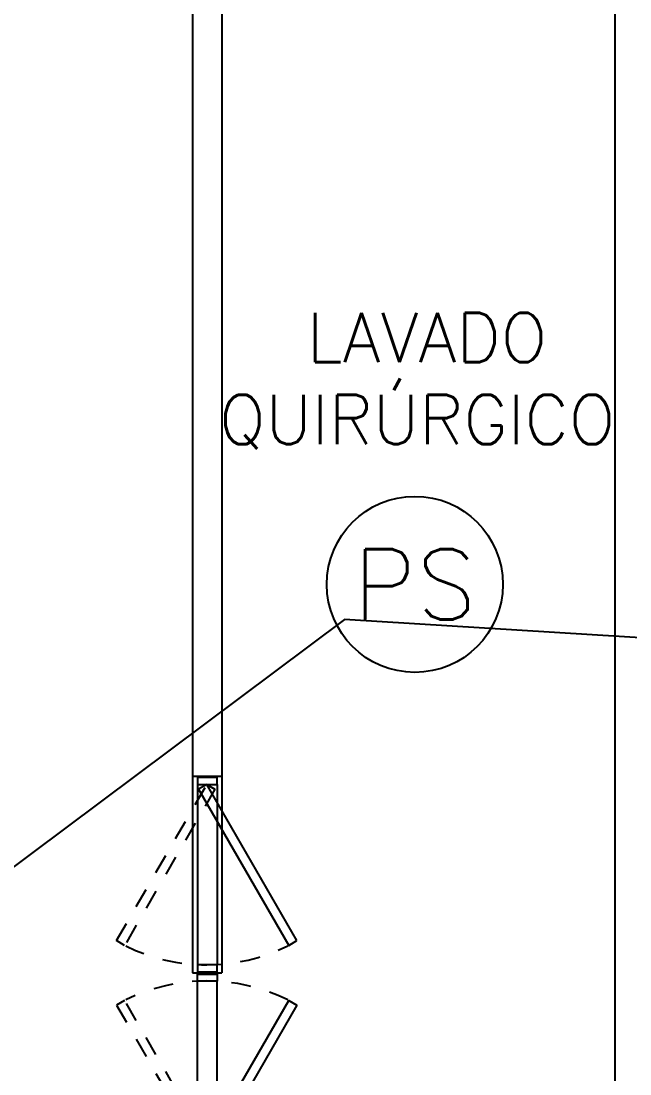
# Model space of a CAD drawing. Header units: metres. Extents: x -39 to 21688, y -24 to 9022.
# Drawn here: x 318.64 to 321.74, y 5.04 to 10.4 of the extents above; entities that cross this region are included whole.
import ezdxf
from ezdxf.enums import TextEntityAlignment as Align

# ---------------------------------------------------------------- set-up
doc = ezdxf.new("R2010")
doc.units = ezdxf.units.M
doc.header["$MEASUREMENT"] = 0
doc.linetypes.add('HIDDEN2', pattern=[4.7625, 3.175, -1.5875])
doc.linetypes.add('HIDDEN4', pattern=[0.09375, 0.0625, -0.03125])
for name, color, linetype in [('AN-TEXTO', 3, 'Continuous'), ('AR-MUROS', 6, 'Continuous'), ('AR-PUERTAS', 2, 'Continuous'), ('AR-VENTANAS', 2, 'Continuous')]:
    doc.layers.add(name, color=color, linetype=linetype)
doc.styles.add('REGULAR-2.5', font='romans.shx', dxfattribs={"height": 2.5})
doc.styles.add('ROMANS', font='romans.shx', dxfattribs={"width": 0.75})

# ---------------------------------------------------------------- blocks, each defined once
blk = doc.blocks.new('AR-PUERTA DE DOBLE BATEO')
at = {"layer": 'AR-PUERTAS', "linetype": 'HIDDEN2'}
for p, q in [((-0.05, 0.9527), (-0.05, 0.0352)), ((0.05, 0.9527), (0.05, 0.0352)), ((-0.05, -0.9648), (-0.05, -0.0473)), ((0.05, -0.9648), (0.05, -0.0473))]:
    blk.add_line(p, q, dxfattribs=at)
at = {"layer": 'AR-PUERTAS'}
for points in [[(0.05, 0.9878), (-0.05, 0.9878), (-0.05, 0.9527), (0.05, 0.9527)], [(-0.04, 0.9878), (-0.04, 0.9939), (0.04, 0.9939), (0.04, 0.9878)], [(0.4565, 0.1581), (-0.0023, 0.9527), (-0.0436, 0.9288), (0.4151, 0.1342)], [(0.05, 0.0352), (-0.05, 0.0352), (-0.05, 0), (0.05, 0)], [(-0.04, -0.0061), (-0.04, 0), (0.04, 0), (0.04, -0.0061)], [(0.05, -0.0473), (-0.05, -0.0473), (-0.05, -0.0122), (0.05, -0.0122)], [(-0.04, -0.0061), (-0.04, -0.0122), (0.04, -0.0122), (0.04, -0.0061)], [(0.4565, -0.1703), (-0.0023, -0.9648), (-0.0436, -0.941), (0.4151, -0.1464)], [(0.05, -1), (-0.05, -1), (-0.05, -0.9648), (0.05, -0.9648)], [(-0.04, -1), (-0.04, -1.0061), (0.04, -1.0061), (0.04, -1)]]:
    blk.add_lwpolyline(points, close=True, dxfattribs=at)
at = {"layer": 'AR-PUERTAS', "color": 1, "linetype": 'HIDDEN4'}
for points in [[(-0.461, 0.1581), (-0.0023, 0.9527), (0.0391, 0.9288), (-0.4197, 0.1342)], [(-0.461, -0.1703), (-0.0023, -0.9648), (0.0391, -0.941), (-0.4197, -0.1464)]]:
    blk.add_lwpolyline(points, close=True, dxfattribs=at)
for centre, start, end in [((-0.0023, 0.9627), 243.6523, 296.3478), ((-0.0023, -0.9748), 63.6523, 116.3478)]:
    blk.add_arc(centre, 0.9278, start, end, dxfattribs=at)
blk = doc.blocks.new('PS SENSOR')
at = {"ltscale": 8}
blk.add_circle((0, 0), 20.42, dxfattribs=at)
at = {"ltscale": 8, "style": 'ROMANS'}
blk.add_text('PS', height=16.335, dxfattribs=at).set_placement((0, 0), align=Align.MIDDLE)

msp = doc.modelspace()

# ---------------------------------------------------------------- linework, layer by layer
at = {"layer": 'AR-MUROS'}
for p, q in [((319.51559, 11.3501), (319.51559, 5.55729)), ((319.66559, 11.3501), (319.66559, 5.55729)), ((321.66559, 4.3001), (321.66559, 11.3501)), ((319.51559, 6.55729), (319.66559, 6.55729)), ((319.51559, 5.55729), (319.66559, 5.55729))]:
    msp.add_line(p, q, dxfattribs=at)
at = {"layer": 'AR-VENTANAS'}
msp.add_lwpolyline([(341.27883, 8.39216), (333.26031, 7.05432), (331.39849, 2.71511), (331.95083, 1.84967), (326.17588, 6.98905), (320.28876, 7.3539), (314.44332, 2.98676), (316.37273, 7.74651), (314.46779, 1.95447), (313.35376, 0.83265), (311.1883, 8.0196)], dxfattribs=at)

# ---------------------------------------------------------------- block references
at = {"layer": 'AR-PUERTAS', "xscale": 0.02191086110359542, "yscale": 0.02191086110359542, "zscale": 0.02191086110359542}
msp.add_blockref('PS SENSOR', (320.64668, 7.53285), dxfattribs=at)
at = {"layer": 'AR-PUERTAS', "rotation": 1.358377682926622e-05}
msp.add_blockref('AR-PUERTA DE DOBLE BATEO', (319.59059, 5.56337), dxfattribs=at)

# ---------------------------------------------------------------- texts
at = {"layer": 'AN-TEXTO', "insert": (320.05414, 8.91287), "char_height": 0.25, "attachment_point": 1, "style": 'REGULAR-2.5'}
msp.add_mtext_dynamic_manual_height_columns('\\pi0.04342;LAVADO\\P\\pi-0.40301;QUIRÚRGICO', width=1.3606531, gutter_width=1.25, heights=[0], dxfattribs=at)

doc.saveas('drawing.dxf')
